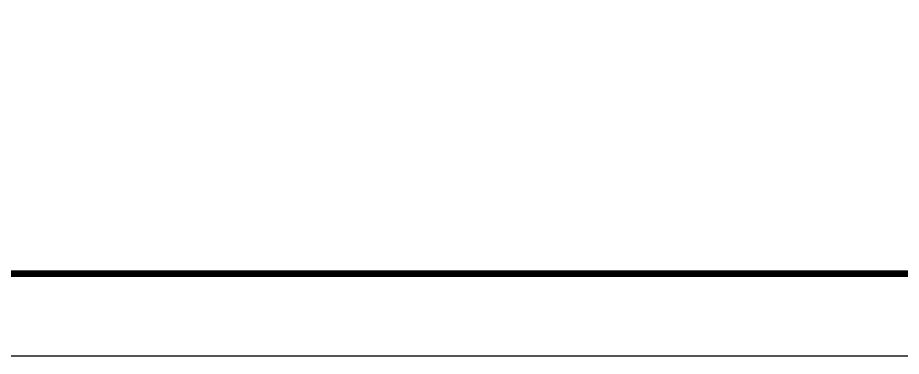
# Model space of a CAD drawing. Header units: millimetres. Extents: x -73584 to -37571, y -61249 to -50748.
# Drawn here: x -55879 to -53204, y -61249 to -60223 of the extents above; entities that cross this region are included whole.
import ezdxf

# ---------------------------------------------------------------- set-up
doc = ezdxf.new("R2010")
doc.units = ezdxf.units.MM
doc.header["$LTSCALE"] = 200
doc.layers.add('025', color=1, linetype='Continuous')
doc.layers.add('035', color=5, linetype='Continuous')
doc.styles.add('ISO Proportional', font='isocp.shx')

# ---------------------------------------------------------------- blocks, each defined once
blk = doc.blocks.new('69')
at = {"color": 5, "const_width": 40.6}
blk.add_lwpolyline([(136867, -250077.4), (136867, -270352.6), (165201.6, -270352.6), (165201.6, -250077.4)], close=True, dxfattribs=at)
blk.add_lwpolyline([(136867, -270352.6), (151604.2, -270352.6), (161501.4, -270352.6), (161501.4, -265929.8), (161501.4, -250077.4), (136867, -250077.4)], close=True)
at = {"layer": '035'}
blk.add_lwpolyline([(135602.9, -249570.6), (165708.5, -249570.6), (165708.5, -270859.5), (135602.9, -270859.5)], close=True, dxfattribs=at)
at = {"layer": '025', "style": 'ISO Proportional'}
for p, height in [((163105.2, -265769.6), 268.8), ((163105.2, -266641.5), 268.8), ((163105.2, -267513.3), 268.8), ((163105.2, -268385.1), 268.8), ((163105.2, -269075.1), 268.8), ((162543.8, -269521.3), 179.2), ((163936.6, -269521.3), 179.2), ((162543.8, -270028.2), 179.2), ((164317.9, -270028.2), 179.2)]:
    blk.add_attdef('NAME', p, '', height=height, dxfattribs=at)

msp = doc.modelspace()

# ---------------------------------------------------------------- block references
at = {"xscale": 0.4932637117453851, "yscale": 0.4932637117453851, "zscale": 0.4932637117453851}
msp.add_blockref('69', (-125621.741, 72356.049), dxfattribs=at)

doc.saveas('drawing.dxf')
